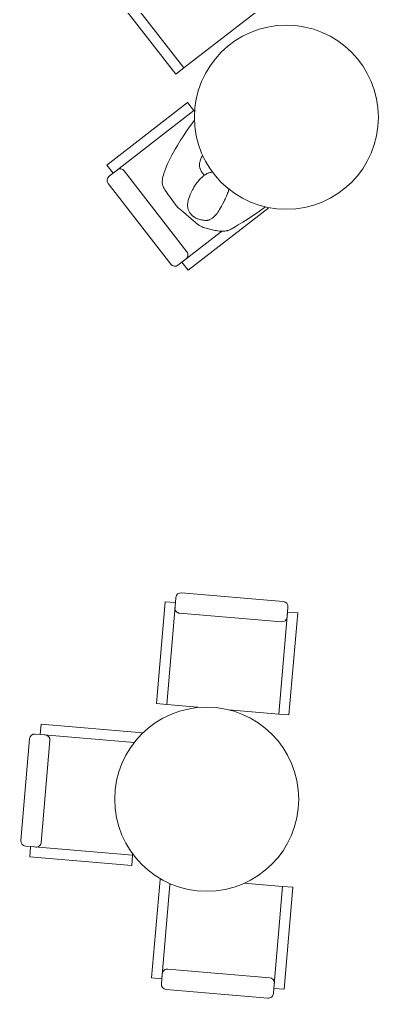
# Model space of a CAD drawing. Header units: millimetres. Extents: x 17924 to 83548, y -4690 to 56252.
# Drawn here: x 78760 to 80514, y 14174 to 18962 of the extents above; entities that cross this region are included whole.
import ezdxf

# ---------------------------------------------------------------- set-up
doc = ezdxf.new("R2010")
doc.units = ezdxf.units.MM
doc.header["$MEASUREMENT"] = 0
doc.layers.add('FURN-FREE', color=1, linetype='Continuous', lineweight=0)
doc.layers.add('PRES-PEOP', color=42, linetype='Continuous', lineweight=0)

# ---------------------------------------------------------------- blocks, each defined once
blk = doc.blocks.new('*U46')
at = {"color": 0, "linetype": 'ByBlock', "lineweight": -2}
for p, q in [((-250, 275), (-225, 275)), ((275, 275), (275, -275))]:
    blk.add_line(p, q, dxfattribs=at)
at = {"color": 0, "linetype": 'ByBlock', "lineweight": -2, "extrusion": (0, 0, -1), "flags": 128}
for points in [[(225, 325), (-275, 325), (-275, 275), (225, 275), (225, 325)], [(225, -275), (-275, -275), (-275, -325), (225, -325), (225, -275)]]:
    blk.add_lwpolyline(points, close=True, dxfattribs=at)
for points in [[(275, 250), (275, -250)], [(175, -250), (175, 250)], [(250, -275), (200, -275)]]:
    blk.add_lwpolyline(points, dxfattribs=at)
at = {"color": 0, "linetype": 'ByBlock', "lineweight": -2}
for centre, start, end in [((-250, 250), 90, 180), ((-200, 250), 360, 90), ((-250, -250), 180, 270), ((-200, -250), 270, 360)]:
    blk.add_arc(centre, 25, start, end, dxfattribs=at)
blk = doc.blocks.new('*U47')
at = {"color": 0, "linetype": 'ByBlock', "lineweight": -2}
for p, q in [((-250, 275), (-225, 275)), ((275, 275), (275, -275))]:
    blk.add_line(p, q, dxfattribs=at)
at = {"color": 0, "linetype": 'ByBlock', "lineweight": -2, "extrusion": (0, 0, -1), "flags": 128}
for points in [[(225, 325), (-275, 325), (-275, 275), (225, 275), (225, 325)], [(225, -275), (-275, -275), (-275, -325), (225, -325), (225, -275)]]:
    blk.add_lwpolyline(points, close=True, dxfattribs=at)
for points in [[(275, 250), (275, -250)], [(175, -250), (175, 250)], [(250, -275), (200, -275)]]:
    blk.add_lwpolyline(points, dxfattribs=at)
at = {"color": 0, "linetype": 'ByBlock', "lineweight": -2}
for centre, start, end in [((-250, 250), 90, 180), ((-200, 250), 360, 90), ((-250, -250), 180, 270), ((-200, -250), 270, 360)]:
    blk.add_arc(centre, 25, start, end, dxfattribs=at)
blk = doc.blocks.new('MAN14_1')
at = {"color": 0, "linetype": 'ByBlock', "lineweight": -2, "flags": 128}
for points in [[(-0.864, 5.845), (-0.832, 5.888), (-0.805, 5.925), (-0.76, 5.991), (-0.695, 6.092), (-0.631, 6.194), (-0.605, 6.236), (-0.584, 6.274), (-0.548, 6.342), (-0.523, 6.393), (-0.505, 6.431), (-0.48, 6.488), (-0.457, 6.543), (-0.451, 6.563), (-0.45, 6.584), (-0.452, 6.604), (-0.457, 6.626), (-0.464, 6.647), (-0.474, 6.668), (-0.485, 6.689), (-0.497, 6.709), (-0.526, 6.75), (-0.556, 6.788), (-0.588, 6.823), (-0.62, 6.856), (-0.682, 6.916), (-0.738, 6.964), (-0.784, 7.003), (-0.822, 7.033), (-0.852, 7.055), (-0.876, 7.072), (-0.893, 7.085), (-0.906, 7.094), (-0.916, 7.1), (-0.922, 7.103), (-0.927, 7.106), (-0.931, 7.107), (-0.931, 7.106), (-0.93, 7.104), (-0.924, 7.099), (-0.915, 7.091), (-0.902, 7.081), (-0.889, 7.071), (-0.875, 7.062), (-0.861, 7.053), (-0.833, 7.036), (-0.807, 7.02), (-0.76, 6.991), (-0.724, 6.968), (-0.698, 6.95), (-0.68, 6.936), (-0.654, 6.914), (-0.642, 6.903), (-0.631, 6.891), (-0.623, 6.881), (-0.615, 6.871), (-0.608, 6.859), (-0.601, 6.846), (-0.594, 6.833), (-0.58, 6.806), (-0.568, 6.779), (-0.546, 6.724), (-0.528, 6.675), (-0.513, 6.635), (-0.507, 6.618), (-0.501, 6.602), (-0.496, 6.589), (-0.492, 6.577), (-0.488, 6.567), (-0.481, 6.549), (-0.476, 6.537), (-0.472, 6.528), (-0.468, 6.522), (-0.466, 6.519), (-0.464, 6.517), (-0.462, 6.517), (-0.461, 6.517), (-0.459, 6.519), (-0.458, 6.523), (-0.458, 6.527), (-0.457, 6.534), (-0.457, 6.543), (-0.457, 6.833), (-0.457, 7.123), (-0.457, 7.559), (-0.457, 7.996), (-0.458, 8.019), (-0.46, 8.041), (-0.463, 8.062), (-0.466, 8.081), (-0.471, 8.099), (-0.475, 8.116), (-0.487, 8.147), (-0.498, 8.173), (-0.51, 8.195), (-0.522, 8.214), (-0.534, 8.229), (-0.544, 8.242), (-0.554, 8.253), (-0.573, 8.271), (-0.588, 8.283), (-0.6, 8.291), (-0.619, 8.302), (-0.639, 8.312), (-0.66, 8.32), (-0.68, 8.325), (-0.7, 8.328), (-0.719, 8.331), (-0.737, 8.331), (-0.754, 8.331), (-0.77, 8.33), (-0.785, 8.328), (-0.799, 8.326), (-0.824, 8.32), (-0.845, 8.314), (-0.862, 8.307), (-0.876, 8.299), (-0.888, 8.292), (-0.898, 8.286), (-0.906, 8.279), (-0.918, 8.267), (-0.927, 8.258), (-0.932, 8.25), (-0.939, 8.238), (-0.944, 8.225), (-0.962, 8.167), (-0.978, 8.114), (-1.003, 8.021), (-1.02, 7.949), (-1.032, 7.895), (-1.048, 7.813), (-1.061, 7.731), (-1.069, 7.672), (-1.08, 7.585), (-1.09, 7.498), (-1.092, 7.475), (-1.091, 7.452), (-1.09, 7.431), (-1.066, 7.271), (-1.065, 7.251), (-1.064, 7.234), (-1.065, 7.22), (-1.067, 7.194), (-1.072, 7.176), (-1.076, 7.162), (-1.084, 7.142), (-1.09, 7.133), (-1.096, 7.123), (-1.114, 7.099), (-1.133, 7.078), (-1.152, 7.06), (-1.171, 7.045), (-1.189, 7.032), (-1.225, 7.01), (-1.259, 6.993), (-1.503, 6.891), (-1.716, 6.786), (-1.824, 6.734), (-1.932, 6.685)], [(2.137, 2.732), (2.125, 3.008), (2.103, 3.422), (2.079, 3.836), (2.067, 4.015), (2.039, 4.326), (1.986, 4.791), (1.927, 5.263), (1.91, 5.384), (1.893, 5.49), (1.875, 5.582), (1.84, 5.741), (1.809, 5.858), (1.784, 5.945), (1.741, 6.071), (1.694, 6.194), (1.681, 6.221), (1.668, 6.245), (1.653, 6.266), (1.638, 6.285), (1.623, 6.302), (1.608, 6.317), (1.577, 6.344), (1.547, 6.366), (1.52, 6.384), (1.494, 6.399), (1.447, 6.423), (1.41, 6.44), (1.38, 6.452), (1.335, 6.468), (1.288, 6.484), (1.255, 6.494), (1.225, 6.501), (1.197, 6.508), (1.171, 6.512), (1.124, 6.518), (1.084, 6.521), (1.05, 6.522), (1.02, 6.521), (0.994, 6.519), (0.95, 6.514), (0.918, 6.509), (0.87, 6.498), (0.823, 6.484), (0.795, 6.474), (0.769, 6.463), (0.745, 6.451), (0.722, 6.439), (0.701, 6.427), (0.662, 6.401), (0.63, 6.375), (0.603, 6.351), (0.581, 6.328), (0.563, 6.307), (0.548, 6.288), (0.524, 6.253), (0.508, 6.225), (0.498, 6.204), (0.484, 6.171), (0.474, 6.136), (0.455, 6.048), (0.441, 5.966), (0.432, 5.89), (0.423, 5.748), (0.421, 5.625), (0.428, 5.2), (0.426, 5.095), (0.423, 5.016), (0.412, 4.899), (0.393, 4.781), (0.28, 4.22), (0.217, 3.94), (0.183, 3.801), (0.146, 3.662), (0.101, 3.509), (0.066, 3.396), (0.009, 3.226), (-0.05, 3.055), (-0.06, 3.027), (-0.077, 2.977), (-0.084, 2.959), (-0.09, 2.943), (-0.102, 2.916), (-0.112, 2.897), (-0.119, 2.883), (-0.125, 2.874), (-0.135, 2.86), (-0.145, 2.848), (-0.15, 2.843), (-0.155, 2.839), (-0.161, 2.835), (-0.167, 2.832), (-0.179, 2.827), (-0.192, 2.824), (-0.204, 2.821), (-0.217, 2.82), (-0.229, 2.82), (-0.241, 2.82), (-0.263, 2.822), (-0.283, 2.826), (-0.3, 2.83), (-0.315, 2.834), (-0.327, 2.838), (-0.338, 2.843), (-0.355, 2.851), (-0.368, 2.858), (-0.376, 2.863), (-0.388, 2.872), (-0.398, 2.881), (-0.419, 2.904), (-0.437, 2.928), (-0.465, 2.979), (-0.486, 3.03), (-0.501, 3.081), (-0.51, 3.131), (-0.516, 3.18), (-0.52, 3.227), (-0.521, 3.319), (-0.519, 3.402), (-0.501, 3.701), (-0.5, 3.774), (-0.5, 3.829), (-0.505, 3.908), (-0.515, 3.985), (-0.6, 4.45), (-0.643, 4.683), (-0.689, 4.915), (-0.74, 5.149), (-0.781, 5.323), (-0.848, 5.584), (-0.921, 5.845), (-0.931, 5.876), (-0.951, 5.934), (-0.972, 5.983), (-0.992, 6.026), (-1.03, 6.098), (-1.06, 6.152), (-1.154, 6.309), (-1.217, 6.413), (-1.243, 6.451), (-1.266, 6.483), (-1.288, 6.51), (-1.308, 6.533), (-1.327, 6.552), (-1.345, 6.568), (-1.362, 6.582), (-1.392, 6.604), (-1.417, 6.62), (-1.437, 6.63), (-1.469, 6.646), (-1.503, 6.659), (-1.537, 6.67), (-1.568, 6.68), (-1.598, 6.688), (-1.627, 6.694), (-1.653, 6.699), (-1.677, 6.703), (-1.722, 6.708), (-1.76, 6.709), (-1.792, 6.708), (-1.819, 6.705), (-1.842, 6.701), (-1.86, 6.696), (-1.876, 6.691), (-1.889, 6.685), (-1.911, 6.674), (-1.925, 6.664), (-1.936, 6.656), (-1.95, 6.642), (-1.962, 6.626), (-1.985, 6.591), (-2.026, 6.521), (-2.059, 6.456), (-2.087, 6.397), (-2.11, 6.343), (-2.147, 6.246), (-2.173, 6.171), (-2.207, 6.057), (-2.238, 5.943)], [(-1.642, 4.577), (-1.637, 4.705), (-1.628, 4.898), (-1.619, 5.09), (-1.617, 5.121), (-1.61, 5.18), (-1.602, 5.233), (-1.586, 5.325), (-1.575, 5.393), (-1.569, 5.443), (-1.566, 5.479), (-1.564, 5.505), (-1.565, 5.544), (-1.567, 5.562), (-1.569, 5.58), (-1.57, 5.582), (-1.57, 5.584), (-1.571, 5.586), (-1.572, 5.587), (-1.574, 5.589), (-1.575, 5.59), (-1.578, 5.592), (-1.582, 5.593), (-1.585, 5.594), (-1.589, 5.595), (-1.593, 5.596), (-1.597, 5.596), (-1.604, 5.596), (-1.61, 5.596), (-1.622, 5.596), (-1.631, 5.595), (-1.638, 5.595), (-1.643, 5.595), (-1.65, 5.595), (-1.656, 5.595), (-1.666, 5.595), (-1.675, 5.593), (-1.684, 5.59), (-1.691, 5.586), (-1.698, 5.581), (-1.704, 5.576), (-1.71, 5.57), (-1.72, 5.556), (-1.728, 5.541), (-1.735, 5.526), (-1.741, 5.51), (-1.752, 5.48), (-1.769, 5.424), (-1.776, 5.404), (-1.782, 5.388), (-1.788, 5.374), (-1.793, 5.363), (-1.798, 5.354), (-1.803, 5.347), (-1.812, 5.336), (-1.819, 5.329), (-1.825, 5.325), (-1.835, 5.32), (-1.845, 5.318), (-1.861, 5.318), (-1.873, 5.322), (-1.883, 5.328), (-1.891, 5.337), (-1.897, 5.349), (-1.901, 5.362), (-1.903, 5.377), (-1.905, 5.393), (-1.905, 5.409), (-1.904, 5.445), (-1.9, 5.482), (-1.895, 5.519), (-1.882, 5.593), (-1.858, 5.725), (-1.851, 5.772), (-1.847, 5.811), (-1.845, 5.843), (-1.845, 5.869), (-1.847, 5.889), (-1.85, 5.905), (-1.853, 5.918), (-1.857, 5.928), (-1.865, 5.942), (-1.874, 5.951), (-1.881, 5.955), (-1.894, 5.96), (-1.91, 5.961), (-1.93, 5.96), (-1.949, 5.958), (-1.968, 5.956), (-1.986, 5.953), (-2.022, 5.946), (-2.053, 5.938), (-2.08, 5.929), (-2.103, 5.921), (-2.122, 5.912), (-2.139, 5.904), (-2.152, 5.896), (-2.163, 5.889), (-2.182, 5.876), (-2.194, 5.865), (-2.203, 5.856), (-2.214, 5.842), (-2.223, 5.827), (-2.238, 5.797), (-2.264, 5.738), (-2.285, 5.685), (-2.301, 5.636), (-2.314, 5.593), (-2.334, 5.514), (-2.347, 5.453), (-2.355, 5.406), (-2.366, 5.335), (-2.374, 5.263), (-2.377, 5.211), (-2.378, 5.162), (-2.376, 5.117), (-2.373, 5.074), (-2.363, 4.996), (-2.35, 4.928), (-2.336, 4.87), (-2.322, 4.821), (-2.294, 4.736), (-2.272, 4.675), (-2.236, 4.589), (-2.218, 4.547), (-2.2, 4.508), (-2.194, 4.498), (-2.185, 4.489), (-2.175, 4.483), (-2.164, 4.478), (-2.151, 4.474), (-2.138, 4.472), (-2.125, 4.47), (-2.11, 4.469), (-2.081, 4.47), (-2.051, 4.473), (-2.022, 4.477), (-1.965, 4.487), (-1.916, 4.498), (-1.874, 4.508), (-1.84, 4.516), (-1.813, 4.522), (-1.791, 4.526), (-1.774, 4.529), (-1.762, 4.53), (-1.752, 4.531), (-1.745, 4.531), (-1.74, 4.53), (-1.736, 4.529), (-1.731, 4.526), (-1.73, 4.523), (-1.73, 4.52), (-1.731, 4.515), (-1.735, 4.508), (-1.742, 4.5), (-1.75, 4.493), (-1.76, 4.489), (-1.77, 4.485), (-1.782, 4.482), (-1.794, 4.48), (-1.819, 4.479), (-1.845, 4.48), (-1.872, 4.482), (-1.898, 4.485), (-1.948, 4.491), (-1.994, 4.498), (-2.033, 4.503), (-2.067, 4.506), (-2.095, 4.507), (-2.118, 4.506), (-2.137, 4.505), (-2.152, 4.502), (-2.165, 4.499), (-2.175, 4.496), (-2.192, 4.487), (-2.202, 4.48), (-2.209, 4.473), (-2.217, 4.461), (-2.223, 4.446), (-2.257, 4.331), (-2.285, 4.227), (-2.332, 4.041), (-2.364, 3.899), (-2.385, 3.79), (-2.412, 3.626), (-2.432, 3.462), (-2.473, 3.038), (-2.501, 2.723), (-2.533, 2.251), (-2.543, 2.014), (-2.549, 1.776), (-2.55, 1.608), (-2.544, 1.316), (-2.535, 1.098), (-2.516, 0.769), (-2.491, 0.439), (-2.483, 0.357), (-2.474, 0.287), (-2.455, 0.164), (-2.437, 0.072), (-2.407, -0.064), (-2.374, -0.2), (-2.351, -0.283), (-2.328, -0.356), (-2.304, -0.42), (-2.28, -0.475), (-2.258, -0.522), (-2.236, -0.561), (-2.215, -0.594), (-2.196, -0.623), (-2.159, -0.669), (-2.129, -0.701), (-2.105, -0.723), (-2.066, -0.754), (-2.025, -0.781), (-1.962, -0.816), (-1.906, -0.844), (-1.807, -0.89), (-1.732, -0.923), (-1.618, -0.969), (-1.503, -1.014), (-1.188, -1.145), (-1.108, -1.176), (-1.049, -1.197), (-1.003, -1.212), (-0.934, -1.231), (-0.864, -1.246), (-0.806, -1.256), (-0.704, -1.27), (-0.551, -1.287), (-0.474, -1.295), (-0.398, -1.305), (-0.21, -1.334), (0.071, -1.38), (0.213, -1.402), (0.357, -1.42), (0.404, -1.424), (0.448, -1.424), (0.489, -1.423), (0.528, -1.42), (0.599, -1.411), (0.661, -1.399), (0.715, -1.386), (0.809, -1.359), (1.09, -1.265), (1.166, -1.239), (1.232, -1.216), (1.289, -1.194), (1.339, -1.173), (1.424, -1.135), (1.486, -1.103), (1.53, -1.077), (1.563, -1.056), (1.611, -1.024), (1.657, -0.989), (1.687, -0.963), (1.712, -0.939), (1.734, -0.918), (1.752, -0.898), (1.767, -0.88), (1.793, -0.847), (1.812, -0.822), (1.825, -0.803), (1.843, -0.773), (1.861, -0.742), (1.969, -0.539), (2.047, -0.387), (2.159, -0.159), (2.267, 0.072), (2.374, 0.308), (2.53, 0.663), (2.683, 1.021), (2.759, 1.203), (2.813, 1.342), (2.849, 1.446), (2.873, 1.526), (2.889, 1.587), (2.908, 1.678), (2.915, 1.725), (2.921, 1.772), (2.929, 1.868), (2.933, 1.951), (2.934, 2.024), (2.933, 2.151), (2.925, 2.341), (2.915, 2.532), (2.888, 2.997), (2.856, 3.462), (2.851, 3.513), (2.845, 3.558), (2.832, 3.635), (2.812, 3.752), (2.804, 3.81), (2.798, 3.869), (2.798, 3.883), (2.799, 3.895), (2.801, 3.907), (2.805, 3.918), (2.809, 3.928), (2.82, 3.948), (2.833, 3.964), (2.847, 3.98), (2.861, 3.994), (2.891, 4.019), (2.948, 4.062), (2.969, 4.079), (2.986, 4.095), (3.001, 4.109), (3.014, 4.121), (3.033, 4.145), (3.045, 4.164), (3.053, 4.178), (3.058, 4.19), (3.063, 4.209), (3.067, 4.228), (3.069, 4.25), (3.072, 4.292), (3.073, 4.327), (3.072, 4.357), (3.07, 4.383), (3.067, 4.406), (3.064, 4.425), (3.057, 4.457), (3.05, 4.481), (3.044, 4.498), (3.035, 4.524), (3.023, 4.548), (3.015, 4.563), (3.006, 4.577), (2.998, 4.59), (2.981, 4.614), (2.964, 4.634), (2.948, 4.651), (2.933, 4.665), (2.919, 4.676), (2.907, 4.686), (2.895, 4.694), (2.873, 4.708), (2.856, 4.717), (2.842, 4.724), (2.821, 4.733), (2.798, 4.741), (2.768, 4.75), (2.739, 4.758), (2.712, 4.765), (2.686, 4.77), (2.662, 4.774), (2.618, 4.779), (2.581, 4.781), (2.549, 4.781), (2.522, 4.779), (2.5, 4.775), (2.481, 4.771), (2.466, 4.767), (2.453, 4.762), (2.432, 4.752), (2.418, 4.743), (2.408, 4.735), (2.395, 4.723), (2.384, 4.708), (2.373, 4.69), (2.364, 4.672), (2.356, 4.655), (2.35, 4.638), (2.339, 4.604), (2.331, 4.573), (2.325, 4.544), (2.316, 4.493), (2.31, 4.453), (2.303, 4.391), (2.297, 4.33), (2.295, 4.298), (2.294, 4.268), (2.294, 4.241), (2.296, 4.189), (2.301, 4.145), (2.307, 4.106), (2.312, 4.074), (2.325, 4.018), (2.335, 3.977), (2.352, 3.919), (2.36, 3.892), (2.369, 3.865), (2.373, 3.857), (2.378, 3.851), (2.384, 3.846), (2.392, 3.843), (2.4, 3.84), (2.409, 3.838), (2.419, 3.837), (2.429, 3.837), (2.439, 3.837), (2.46, 3.839), (2.481, 3.842), (2.502, 3.846), (2.541, 3.855), (2.576, 3.864), (2.605, 3.873), (2.629, 3.879), (2.648, 3.884), (2.663, 3.888), (2.675, 3.891), (2.684, 3.892), (2.69, 3.893), (2.695, 3.894), (2.699, 3.893), (2.704, 3.892), (2.706, 3.89), (2.706, 3.889), (2.706, 3.885), (2.703, 3.88), (2.698, 3.874), (2.692, 3.869), (2.685, 3.866), (2.677, 3.863), (2.668, 3.86), (2.659, 3.859), (2.64, 3.856), (2.62, 3.856), (2.6, 3.856), (2.58, 3.857), (2.541, 3.859), (2.507, 3.861), (2.477, 3.862), (2.451, 3.863), (2.43, 3.862), (2.412, 3.86), (2.398, 3.858), (2.386, 3.855), (2.376, 3.852), (2.369, 3.849), (2.357, 3.842), (2.349, 3.836), (2.344, 3.83), (2.338, 3.821), (2.334, 3.81), (2.323, 3.764), (2.314, 3.72), (2.302, 3.633), (2.293, 3.555), (2.282, 3.414), (2.273, 3.307), (2.264, 3.227), (2.256, 3.168), (2.239, 3.08), (2.229, 3.038), (2.217, 2.996), (2.149, 2.779), (2.042, 2.451), (1.986, 2.288), (1.927, 2.125), (1.902, 2.058), (1.855, 1.943), (1.819, 1.858), (1.79, 1.794), (1.744, 1.698), (1.72, 1.65), (1.694, 1.601), (1.67, 1.558), (1.646, 1.519), (1.598, 1.449), (1.553, 1.391), (1.511, 1.342), (1.473, 1.301), (1.439, 1.267), (1.376, 1.209), (1.328, 1.169), (1.254, 1.112), (1.178, 1.06), (1.149, 1.042), (1.121, 1.028), (1.095, 1.015), (1.069, 1.004), (1.019, 0.987), (0.974, 0.975), (0.933, 0.967), (0.897, 0.961), (0.864, 0.957), (0.806, 0.953), (0.762, 0.952), (0.694, 0.953), (0.625, 0.958), (0.607, 0.96), (0.59, 0.964), (0.575, 0.968), (0.546, 0.978), (0.521, 0.991), (0.498, 1.005), (0.478, 1.02), (0.442, 1.05), (0.383, 1.108), (0.338, 1.15), (0.302, 1.18), (0.273, 1.199), (0.251, 1.211), (0.233, 1.219), (0.205, 1.229), (0.175, 1.235), (0.113, 1.243), (0.06, 1.247), (0.014, 1.249), (-0.026, 1.248), (-0.06, 1.247), (-0.09, 1.244), (-0.115, 1.241), (-0.159, 1.234), (-0.191, 1.226), (-0.215, 1.22), (-0.249, 1.208), (-0.282, 1.194), (-0.31, 1.18), (-0.336, 1.166), (-0.359, 1.152), (-0.403, 1.122), (-0.439, 1.093), (-0.47, 1.065), (-0.496, 1.038), (-0.518, 1.014), (-0.536, 0.992), (-0.566, 0.951), (-0.587, 0.919), (-0.601, 0.894), (-0.621, 0.854), (-0.639, 0.813), (-0.659, 0.761), (-0.675, 0.713), (-0.702, 0.625), (-0.722, 0.549), (-0.735, 0.484), (-0.745, 0.426), (-0.758, 0.326), (-0.765, 0.25), (-0.77, 0.134), (-0.77, 0.014), (-0.768, -0.067), (-0.763, -0.137), (-0.758, -0.198), (-0.745, -0.302), (-0.733, -0.38), (-0.71, -0.495), (-0.683, -0.611), (-0.667, -0.667), (-0.651, -0.716), (-0.634, -0.758), (-0.619, -0.794), (-0.603, -0.825), (-0.589, -0.851), (-0.562, -0.896), (-0.54, -0.929), (-0.523, -0.952), (-0.495, -0.986), (-0.465, -1.018), (-0.445, -1.037), (-0.425, -1.054), (-0.407, -1.07), (-0.37, -1.096), (-0.337, -1.117), (-0.306, -1.133), (-0.279, -1.147), (-0.254, -1.157), (-0.208, -1.174), (-0.173, -1.184), (-0.145, -1.191), (-0.102, -1.2), (-0.058, -1.207), (-0.025, -1.211), (0.005, -1.213), (0.033, -1.214), (0.059, -1.214), (0.105, -1.212), (0.145, -1.207), (0.18, -1.202), (0.209, -1.196), (0.26, -1.184), (0.297, -1.173), (0.352, -1.154), (0.407, -1.134), (0.46, -1.112), (0.507, -1.09), (0.547, -1.069), (0.582, -1.049), (0.611, -1.029), (0.635, -1.011), (0.656, -0.994), (0.673, -0.978), (0.702, -0.949), (0.722, -0.925), (0.736, -0.906), (0.755, -0.876), (0.771, -0.844), (0.786, -0.81), (0.798, -0.779), (0.818, -0.72), (0.833, -0.669), (0.843, -0.624), (0.851, -0.585), (0.861, -0.517), (0.866, -0.465), (0.87, -0.386), (0.872, -0.306), (0.872, -0.243), (0.868, -0.134), (0.863, -0.053), (0.853, 0.068), (0.843, 0.188), (0.841, 0.211), (0.839, 0.234), (0.833, 0.285), (0.827, 0.336), (0.82, 0.387), (0.806, 0.486), (0.791, 0.574), (0.778, 0.648), (0.766, 0.708), (0.755, 0.756), (0.745, 0.793), (0.737, 0.822), (0.73, 0.844), (0.723, 0.859), (0.718, 0.871), (0.713, 0.879), (0.709, 0.884), (0.702, 0.889), (0.697, 0.889), (0.693, 0.888), (0.688, 0.882), (0.683, 0.871)], [(-0.689, 0.789), (-0.767, 0.819), (-0.833, 0.848), (-0.887, 0.875), (-0.932, 0.9), (-0.97, 0.924), (-1, 0.945), (-1.026, 0.966), (-1.047, 0.984), (-1.064, 1.001), (-1.092, 1.032), (-1.11, 1.056), (-1.123, 1.075), (-1.14, 1.105), (-1.154, 1.137), (-1.178, 1.204), (-1.196, 1.264), (-1.21, 1.318), (-1.22, 1.366), (-1.236, 1.452), (-1.247, 1.517), (-1.259, 1.617), (-1.27, 1.718), (-1.28, 1.853), (-1.285, 1.97), (-1.289, 2.171), (-1.291, 2.32), (-1.295, 2.431), (-1.299, 2.514), (-1.31, 2.639), (-1.328, 2.764), (-1.415, 3.258), (-1.503, 3.752), (-1.561, 4.072), (-1.619, 4.392)], [(1.396, 1.482), (1.321, 1.549), (1.254, 1.605), (1.194, 1.652), (1.141, 1.691), (1.044, 1.755), (0.968, 1.8), (0.91, 1.832), (0.82, 1.876), (0.727, 1.918), (0.691, 1.932), (0.625, 1.956), (0.567, 1.973), (0.516, 1.986), (0.471, 1.995), (0.393, 2.009), (0.333, 2.017), (0.241, 2.027), (0.146, 2.034), (0.066, 2.039), (-0.004, 2.041), (-0.064, 2.041), (-0.117, 2.04), (-0.162, 2.038), (-0.24, 2.03), (-0.298, 2.021), (-0.341, 2.013), (-0.403, 1.997), (-0.465, 1.976), (-0.512, 1.957), (-0.555, 1.937), (-0.595, 1.916), (-0.668, 1.873), (-0.73, 1.83), (-0.783, 1.79), (-0.827, 1.753), (-0.903, 1.684), (-0.957, 1.629), (-0.996, 1.586), (-1.051, 1.521), (-1.104, 1.453)]]:
    blk.add_lwpolyline(points, dxfattribs=at)
blk = doc.blocks.new('*U129')
at = {"color": 7, "linetype": 'ByBlock', "lineweight": -2}
blk.add_wipeout([(255.1, 39.7), (265, -66), (265, -165.8), (241.7, -244.5), (162.6, -415.9), (139.3, -447.2), (68.1, -479.1), (15.6, -491.1), (-111.5, -471.8), (-230.6, -423.9), (-259.8, -385.3), (-277.1, -305.5), (-281.1, -198.4), (-277.1, -76), (-264.5, 34.4), (-247.2, 104.9), (-265.8, 169.5), (-247.9, 240.6), (-250.5, 247.5), (-219.9, 321.7), (-144.1, 357.7), (-132.1, 372.4), (-136.8, 403), (-120.8, 476.1), (-98.8, 490.1), (-78.9, 474.1), (-72.9, 453.5), (-70.9, 309.8), (-116.8, 235.3), (-88.9, 108.3), (-75.1, 45.5), (-72.2, -28.8), (-71.1, -59.6), (-47, -66), (-12.4, 5.8), (12.3, 138.9), (15.6, 220.7), (28.2, 279.9), (66.8, 305.2), (123.3, 291.9), (151.9, 250.6), (177.2, 93.6), (186.5, -74.7), (209.8, 39.1), (202.5, 94.3), (210.5, 123.6), (230.4, 133.5), (257.1, 125.6), (277, 103.6), (280.3, 73.7), (259.7, 53.7)], dxfattribs=at)
at = {"linetype": 'ByBlock', "lineweight": -2, "xscale": 100, "yscale": 100, "zscale": 100}
blk.add_blockref('MAN14_1', (-26.7, -346.8), dxfattribs=at)
blk = doc.blocks.new('PERSON SITTING_1')
at = {"color": 7, "linetype": 'ByBlock', "lineweight": -2, "extrusion": (0, 0, -1)}
blk.add_blockref('*U129', (15, 143.1), dxfattribs=at)
blk = doc.blocks.new('*U155')
at = {"color": 0, "linetype": 'ByBlock', "lineweight": -2}
for p, q in [((-250, 275), (-225, 275)), ((275, 275), (275, -275))]:
    blk.add_line(p, q, dxfattribs=at)
at = {"color": 0, "linetype": 'ByBlock', "lineweight": -2, "extrusion": (0, 0, -1), "flags": 128}
for points in [[(225, 325), (-275, 325), (-275, 275), (225, 275), (225, 325)], [(225, -275), (-275, -275), (-275, -325), (225, -325), (225, -275)]]:
    blk.add_lwpolyline(points, close=True, dxfattribs=at)
for points in [[(275, 250), (275, -250)], [(175, -250), (175, 250)], [(250, -275), (200, -275)]]:
    blk.add_lwpolyline(points, dxfattribs=at)
at = {"color": 0, "linetype": 'ByBlock', "lineweight": -2}
for centre, start, end in [((-250, 250), 90, 180), ((-200, 250), 360, 90), ((-250, -250), 180, 270), ((-200, -250), 270, 360)]:
    blk.add_arc(centre, 25, start, end, dxfattribs=at)
blk = doc.blocks.new('*U156')
at = {"color": 0, "linetype": 'ByBlock', "lineweight": -2}
for p, q in [((-250, 275), (-225, 275)), ((275, 275), (275, -275))]:
    blk.add_line(p, q, dxfattribs=at)
at = {"color": 0, "linetype": 'ByBlock', "lineweight": -2, "extrusion": (0, 0, -1), "flags": 128}
for points in [[(225, 325), (-275, 325), (-275, 275), (225, 275), (225, 325)], [(225, -275), (-275, -275), (-275, -325), (225, -325), (225, -275)]]:
    blk.add_lwpolyline(points, close=True, dxfattribs=at)
for points in [[(275, 250), (275, -250)], [(175, -250), (175, 250)], [(250, -275), (200, -275)]]:
    blk.add_lwpolyline(points, dxfattribs=at)
at = {"color": 0, "linetype": 'ByBlock', "lineweight": -2}
for centre, start, end in [((-250, 250), 90, 180), ((-200, 250), 360, 90), ((-250, -250), 180, 270), ((-200, -250), 270, 360)]:
    blk.add_arc(centre, 25, start, end, dxfattribs=at)
blk = doc.blocks.new('*U157')
at = {"color": 0, "linetype": 'ByBlock', "lineweight": -2}
for p, q in [((-250, 275), (-225, 275)), ((275, 275), (275, -275))]:
    blk.add_line(p, q, dxfattribs=at)
at = {"color": 0, "linetype": 'ByBlock', "lineweight": -2, "extrusion": (0, 0, -1), "flags": 128}
for points in [[(225, 325), (-275, 325), (-275, 275), (225, 275), (225, 325)], [(225, -275), (-275, -275), (-275, -325), (225, -325), (225, -275)]]:
    blk.add_lwpolyline(points, close=True, dxfattribs=at)
for points in [[(275, 250), (275, -250)], [(175, -250), (175, 250)], [(250, -275), (200, -275)]]:
    blk.add_lwpolyline(points, dxfattribs=at)
at = {"color": 0, "linetype": 'ByBlock', "lineweight": -2}
for centre, start, end in [((-250, 250), 90, 180), ((-200, 250), 360, 90), ((-250, -250), 180, 270), ((-200, -250), 270, 360)]:
    blk.add_arc(centre, 25, start, end, dxfattribs=at)

msp = doc.modelspace()

# ---------------------------------------------------------------- block references
at = {"layer": 'FURN-FREE', "extrusion": (0, 0, -1)}
for name, p, xscale, yscale, zscale, rotation in [('*U46', (-79612.4, 19112.1), 0.99999909903537, 0.99999909903537, 0.99999909903537, 232.213104108933), ('*U47', (-79563.1, 18132.5), 0.9999990990353708, 0.9999990990353708, 0.9999990990353708, 142.213104108933), ('*U157', (-79776.5, 15865.6), 0.9999990990353707, 0.9999990990353707, 0.9999990990353707, 274.8746972615781), ('*U156', (-79061.4, 15175.3), 0.9999990990353698, 0.9999990990353698, 0.9999990990353698, 184.8746972615781), ('*U155', (-79748.4, 14475.2), 0.9999990990353704, 0.9999990990353704, 0.9999990990353704, 94.87469726157815)]:
    msp.add_blockref(name, p, dxfattribs=dict(at, xscale=xscale, yscale=yscale, zscale=zscale, rotation=rotation))

# ---------------------------------------------------------------- next in the draw order: block references
at = {"layer": 'PRES-PEOP', "color": 7, "extrusion": (0, 0, -1), "rotation": 32.21303420267694}
msp.add_blockref('PERSON SITTING_1', (-79795.1, 18266.8), dxfattribs=at)

# ---------------------------------------------------------------- next in the draw order: wipeouts: each hides what was drawn before it
msp.add_wipeout([(80082.1, 15343.1), (80069.3, 15368.3), (80054.9, 15392.6), (80039.1, 15416), (80021.8, 15438.4), (80003.1, 15459.6), (79983.1, 15479.6), (79962, 15498.3), (79939.7, 15515.7), (79916.3, 15531.6), (79892, 15546), (79866.8, 15558.9), (79840.9, 15570.2), (79814.3, 15579.8), (79787.2, 15587.7), (79759.6, 15593.9), (79731.7, 15598.4), (79703.5, 15601.1), (79675.3, 15602), (79647, 15601.1), (79618.9, 15598.5), (79590.9, 15594.1), (79563.3, 15588), (79536.2, 15580.1), (79509.6, 15570.6), (79483.6, 15559.4), (79458.4, 15546.6), (79434, 15532.2), (79410.6, 15516.4), (79388.3, 15499.1), (79367.1, 15480.4), (79347, 15460.5), (79328.3, 15439.3), (79311, 15417), (79295, 15393.6), (79280.6, 15369.3), (79267.8, 15344.1), (79256.5, 15318.2), (79246.9, 15291.6), (79239, 15264.5), (79232.8, 15236.9), (79228.3, 15209), (79225.6, 15180.8), (79224.7, 15152.6), (79225.5, 15124.3), (79228.2, 15096.2), (79232.5, 15068.2), (79238.7, 15040.6), (79246.5, 15013.5), (79256.1, 14986.9), (79267.3, 14960.9), (79280.1, 14935.7), (79294.4, 14911.4), (79310.3, 14888), (79327.6, 14865.6), (79346.2, 14844.4), (79366.2, 14824.4), (79387.4, 14805.6), (79409.7, 14788.3), (79433.1, 14772.4), (79457.4, 14757.9), (79482.5, 14745.1), (79508.5, 14733.8), (79535.1, 14724.2), (79562.2, 14716.3), (79589.8, 14710.1), (79617.7, 14705.6), (79645.8, 14702.9), (79674.1, 14702), (79702.3, 14702.8), (79730.5, 14705.5), (79758.4, 14709.8), (79786, 14716), (79813.2, 14723.8), (79839.8, 14733.4), (79865.7, 14744.6), (79891, 14757.4), (79915.3, 14771.7), (79938.7, 14787.6), (79961.1, 14804.9), (79982.3, 14823.6), (80002.3, 14843.5), (80021, 14864.7), (80038.4, 14887), (80054.3, 14910.4), (80068.7, 14934.7), (80081.6, 14959.9), (80092.9, 14985.8), (80102.5, 15012.4), (80110.4, 15039.5), (80116.6, 15067.1), (80121.1, 15095), (80123.8, 15123.1), (80124.7, 15151.4), (80123.8, 15179.7), (80121.2, 15207.8), (80116.8, 15235.7), (80110.7, 15263.3), (80102.8, 15290.5)]).dxf.layer = 'FURN-FREE'

# ---------------------------------------------------------------- next in the draw order: linework, layer by layer
at = {"layer": 'FURN-FREE'}
msp.add_circle((79674.7, 15152), 450, dxfattribs=at)

# ---------------------------------------------------------------- next in the draw order: wipeouts: each hides what was drawn before it
msp.add_wipeout([(80480.8, 18315), (80490.6, 18341.5), (80498.8, 18368.6), (80505.3, 18396.1), (80510, 18424), (80513, 18452.1), (80514.2, 18480.4), (80513.6, 18508.6), (80511.2, 18536.8), (80507.1, 18564.8), (80501.2, 18592.4), (80493.6, 18619.6), (80484.3, 18646.3), (80473.4, 18672.4), (80460.8, 18697.7), (80446.7, 18722.2), (80431.1, 18745.8), (80414, 18768.3), (80395.5, 18789.7), (80375.7, 18809.9), (80354.7, 18828.8), (80332.6, 18846.4), (80309.4, 18862.5), (80285.2, 18877.2), (80260.1, 18890.3), (80234.3, 18901.8), (80207.8, 18911.6), (80180.8, 18919.8), (80153.2, 18926.3), (80125.4, 18931), (80097.2, 18934), (80069, 18935.1), (80040.7, 18934.6), (80012.6, 18932.2), (79984.6, 18928.1), (79956.9, 18922.2), (79929.7, 18914.6), (79903, 18905.3), (79877, 18894.4), (79851.6, 18881.8), (79827.1, 18867.7), (79803.6, 18852), (79781.1, 18835), (79759.7, 18816.5), (79739.5, 18796.7), (79720.5, 18775.7), (79703, 18753.6), (79686.8, 18730.3), (79672.2, 18706.2), (79659.1, 18681.1), (79647.6, 18655.3), (79637.7, 18628.8), (79629.5, 18601.7), (79623.1, 18574.2), (79618.4, 18546.3), (79615.4, 18518.2), (79614.2, 18490), (79614.8, 18461.7), (79617.2, 18433.6), (79621.3, 18405.6), (79627.1, 18377.9), (79634.7, 18350.7), (79644, 18324), (79655, 18297.9), (79667.5, 18272.6), (79681.7, 18248.1), (79697.3, 18224.6), (79714.4, 18202.1), (79732.9, 18180.7), (79752.6, 18160.5), (79773.7, 18141.5), (79795.8, 18124), (79819, 18107.8), (79843.2, 18093.2), (79868.2, 18080.1), (79894.1, 18068.6), (79920.6, 18058.7), (79947.6, 18050.5), (79975.1, 18044.1), (80003, 18039.4), (80031.1, 18036.4), (80059.4, 18035.2), (80087.6, 18035.8), (80115.8, 18038.1), (80143.8, 18042.3), (80171.4, 18048.1), (80198.7, 18055.7), (80225.4, 18065), (80251.4, 18076), (80276.7, 18088.5), (80301.2, 18102.7), (80324.8, 18118.3), (80347.3, 18135.4), (80368.7, 18153.9), (80388.9, 18173.6), (80407.8, 18194.6), (80425.4, 18216.8), (80441.5, 18240), (80456.2, 18264.2)]).dxf.layer = 'FURN-FREE'

# ---------------------------------------------------------------- next in the draw order: linework, layer by layer
msp.add_circle((80064.2, 18485.2), 450, dxfattribs=at)

doc.saveas('drawing.dxf')
